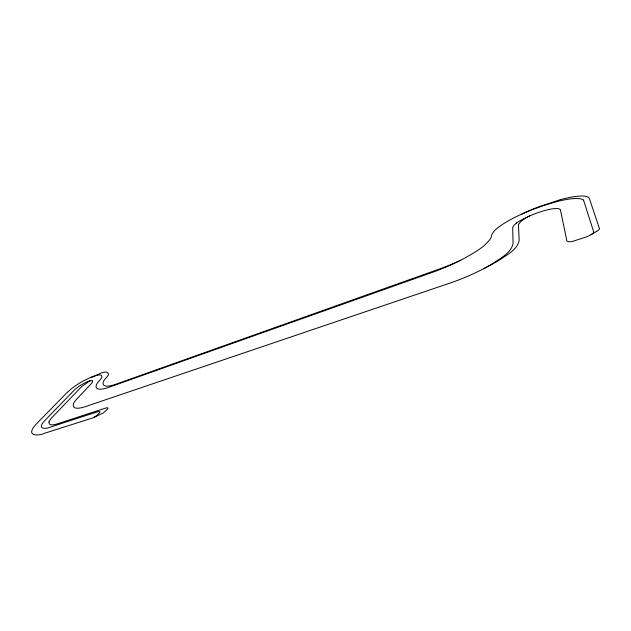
<?xml version="1.0" encoding="UTF-8"?>
<svg xmlns="http://www.w3.org/2000/svg" width="631" height="631" viewBox="0 0 631 631"><rect width="100%" height="100%" fill="white"/><g stroke="black" fill="none" stroke-linecap="round" stroke-linejoin="round"><path stroke-width="0.95" d="M516.615 223.019L514.155 225.101L512.688 227.302L513.05 243.708C510.858 253.252 500.493 258.032 493.174 263.308A55.82 12.652 -22.5 0 1 483.993 268.514A57.019 12.912 -22.5 0 1 451.315 282.641L86.605 406.198C83.04 407.539 71.39 411.104 73.464 403.698A63.51 12.131 -26.9 0 1 76.02 399.896L91.282 383.664A22.621 3.967 -27.3 0 0 92.607 381.747L92.323 380.808M560.462 210.036L566.914 241.018L568.712 241.768A11.681 2.761 -20.7 0 0 573.35 241.152L584.621 237.508A9.481 2.24 -20.5 0 0 590.963 234.724L596.713 231.34M483.993 268.514L490.626 265.012A55.56 12.549 -22.4 0 0 499.705 259.869C506.859 254.679 517.136 249.994 519.171 240.592L518.469 224.612L520.749 221.607A23.962 4.969 -21.5 0 1 530.214 215.668M93.711 417.533A3.305 0.686 -27.6 0 1 92.41 418.045L44.391 433.316C40.384 435.493 28.198 436.723 32.552 428.938A72.297 14 -27.3 0 1 35.872 424.45L66.941 392.679C74.923 385.21 84.586 379.452 94.895 375.839C96.803 375.169 102.782 373.497 101.757 377.362A43.965 7.667 -27.4 0 1 99.414 380.659A61.246 11.366 -26.5 0 0 96.582 384.342C93.27 392.379 106.592 388.428 110.196 386.835L432.345 272.379A52.712 11.184 -22.8 0 0 464.463 258.268C473.999 252.605 484.884 247.384 491.036 237.753C491.778 231.49 497.551 227.799 502.347 224.518A46.158 9.599 -21.6 0 1 521.916 214.019L527.453 211.503A46.915 9.733 -21.5 0 1 537.249 207.354L560.573 199.57M90.793 377.354C93.538 377.882 107.593 367.345 108.461 374.53A43.271 7.58 -27.3 0 1 106.205 377.772A60.308 11.232 -26.4 0 0 103.468 381.392C100.518 389.406 113.769 385.178 117.39 383.687L438.995 269.153A52.681 11.145 -22.8 0 0 460.693 260.224M583.549 200.153L593.7 231.885M599.426 228.556L589.212 198.095A52.972 11.05 -21.5 0 0 560.549 199.593M89.886 380.848A12.596 2.208 -27.2 0 1 92.252 380.848M521.916 214.019A47.12 9.804 -21.6 0 1 531.791 209.831L544.987 205.059L557.686 201.392A53.809 11.271 -21.6 0 1 583.509 200.169M593.668 231.9A8.976 2.122 -20.5 0 1 590.963 234.724M516.56 223.035A24.207 5.04 -21.6 0 1 536.926 213.026L541.224 211.574A27.512 5.75 -21.6 0 1 560.352 210.076M599.395 228.564A8.881 2.082 -20.5 0 1 596.745 231.34M48.989 421.934C48.264 426.753 55.473 424.45 57.989 423.638L105.953 407.973L107.53 407.721L107.988 408.178A8.582 1.767 -27.5 0 1 107.649 408.888L103.602 412.792L93.711 417.525L96.914 415.545L99.651 412.579A8.708 1.783 -27.6 0 0 100.006 411.712L98.018 411.617L50.212 427.155C47.538 428.536 39.138 429.774 41.835 424.403A49.305 9.473 -27.5 0 1 44.044 421.35L74.955 389.422L79.948 385.604L86.802 381.929A7.927 1.388 -27.1 0 1 89.823 380.887L81.541 386.708L51.482 418.045A48.492 9.355 -27.4 0 0 49.36 421.051L48.989 421.934"/></g></svg>
